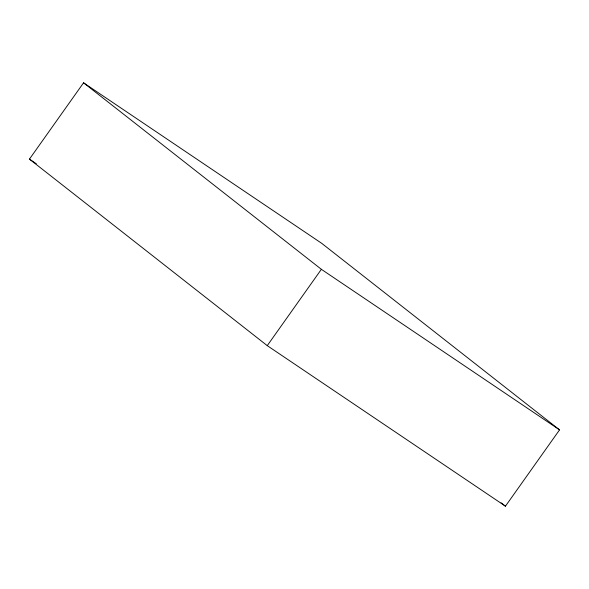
<?xml version="1.0" encoding="UTF-8"?>
<svg xmlns="http://www.w3.org/2000/svg" width="589" height="589" viewBox="0 0 589 589"><rect width="100%" height="100%" fill="white"/><g stroke="black" fill="none" stroke-linecap="round" stroke-linejoin="round"><path stroke-width="0.88" d="M29.45 159.133L83.557 82.799L321.741 243.353L559.55 429.867L505.443 506.201L267.259 345.647L29.45 159.133L36.297 163.749M267.259 345.647L321.366 269.313L83.557 82.799M321.366 269.313L559.55 429.867M501.106 502.8L505.443 506.201"/></g></svg>
